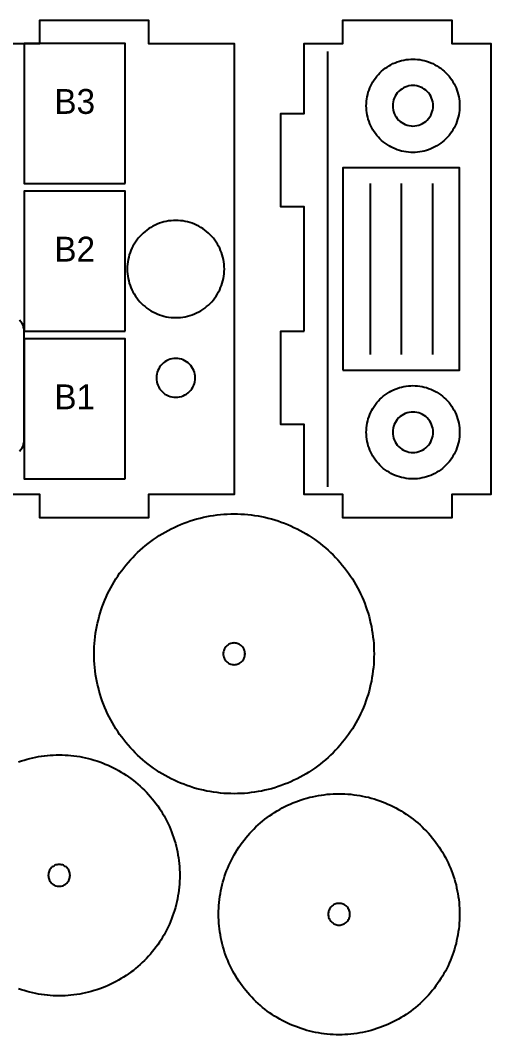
# Model space of a CAD drawing. Header units: metres. Extents: x 6 to 593, y 12 to 154.
# Drawn here: x 532.5 to 593, y 23.5 to 154 of the extents above; entities that cross this region are included whole.
import ezdxf
from ezdxf.enums import TextEntityAlignment as Align

# ---------------------------------------------------------------- set-up
doc = ezdxf.new("R2010")
doc.units = ezdxf.units.M
doc.layers.add('CORTAR', color=1, linetype='Continuous')
doc.layers.add('GRABAR', color=5, linetype='Continuous')

msp = doc.modelspace()

# ---------------------------------------------------------------- linework, layer by layer
at = {"layer": 'CORTAR'}
for points in [[(493, 93), (493, 90), (479, 90), (479, 93), (470, 93), (470, 151), (479, 151), (479, 154), (493, 154), (493, 151), (535, 151), (535, 154), (549, 154), (549, 151), (560, 151), (560, 93), (549, 93), (549, 90), (535, 90), (535, 93), (493, 93)], [(569, 114), (569, 130), (566, 130), (566, 142), (569, 142), (569, 151), (574, 151), (574, 154), (588, 154), (588, 151), (593, 151), (593, 93), (588, 93), (588, 90), (574, 90), (574, 93), (569, 93), (569, 102), (566, 102), (566, 114), (569, 114)], [(583.51, 140.45), (583.75, 140.51), (583.99, 140.6), (584.23, 140.71), (584.44, 140.84), (584.65, 140.99), (584.84, 141.16), (585.01, 141.35), (585.16, 141.56), (585.29, 141.77), (585.4, 142.01), (585.49, 142.25), (585.55, 142.49), (585.59, 142.75), (585.6, 143), (585.59, 143.25), (585.55, 143.51), (585.49, 143.75), (585.4, 143.99), (585.29, 144.23), (585.16, 144.44), (585.01, 144.65), (584.84, 144.84), (584.65, 145.01), (584.44, 145.16), (584.23, 145.29), (583.99, 145.4), (583.75, 145.49), (583.51, 145.55), (583.25, 145.59), (583, 145.6), (582.75, 145.59), (582.49, 145.55), (582.25, 145.49), (582.01, 145.4), (581.77, 145.29), (581.56, 145.16), (581.35, 145.01), (581.16, 144.84), (580.99, 144.65), (580.84, 144.44), (580.71, 144.23), (580.6, 143.99), (580.51, 143.75), (580.45, 143.51), (580.41, 143.25), (580.4, 143), (580.41, 142.75), (580.45, 142.49), (580.51, 142.25), (580.6, 142.01), (580.71, 141.77), (580.84, 141.56), (580.99, 141.35), (581.16, 141.16), (581.35, 140.99), (581.56, 140.84), (581.77, 140.71), (582.01, 140.6), (582.25, 140.51), (582.49, 140.45), (582.75, 140.41), (583, 140.4), (583.25, 140.41), (583.51, 140.45)], [(558.72, 122.61), (558.68, 122.92), (558.63, 123.22), (558.56, 123.52), (558.48, 123.81), (558.38, 124.11), (558.27, 124.39), (558.15, 124.67), (558.01, 124.95), (557.86, 125.21), (557.7, 125.47), (557.52, 125.72), (557.33, 125.96), (557.13, 126.2), (556.92, 126.42), (556.7, 126.63), (556.46, 126.83), (556.22, 127.02), (555.97, 127.2), (555.71, 127.36), (555.45, 127.51), (555.17, 127.65), (554.89, 127.77), (554.61, 127.88), (554.31, 127.98), (554.02, 128.06), (553.72, 128.13), (553.42, 128.18), (553.11, 128.22), (552.81, 128.24), (552.5, 128.25), (552.19, 128.24), (551.89, 128.22), (551.58, 128.18), (551.28, 128.13), (550.98, 128.06), (550.69, 127.98), (550.39, 127.88), (550.11, 127.77), (549.83, 127.65), (549.55, 127.51), (549.29, 127.36), (549.03, 127.2), (548.78, 127.02), (548.54, 126.83), (548.3, 126.63), (548.08, 126.42), (547.87, 126.2), (547.67, 125.96), (547.48, 125.72), (547.3, 125.47), (547.14, 125.21), (546.99, 124.95), (546.85, 124.67), (546.73, 124.39), (546.62, 124.11), (546.52, 123.81), (546.44, 123.52), (546.37, 123.22), (546.32, 122.92), (546.28, 122.61), (546.26, 122.31), (546.25, 122), (546.26, 121.69), (546.28, 121.39), (546.32, 121.08), (546.37, 120.78), (546.44, 120.48), (546.52, 120.19), (546.62, 119.89), (546.73, 119.61), (546.85, 119.33), (546.99, 119.05), (547.14, 118.79), (547.3, 118.53), (547.48, 118.28), (547.67, 118.04), (547.87, 117.8), (548.08, 117.58), (548.3, 117.37), (548.54, 117.17), (548.78, 116.98), (549.03, 116.8), (549.29, 116.64), (549.55, 116.49), (549.83, 116.35), (550.11, 116.23), (550.39, 116.12), (550.69, 116.02), (550.98, 115.94), (551.28, 115.87), (551.58, 115.82), (551.89, 115.78), (552.19, 115.76), (552.5, 115.75), (552.81, 115.76), (553.11, 115.78), (553.42, 115.82), (553.72, 115.87), (554.02, 115.94), (554.31, 116.02), (554.61, 116.12), (554.89, 116.23), (555.17, 116.35), (555.45, 116.49), (555.71, 116.64), (555.97, 116.8), (556.22, 116.98), (556.46, 117.17), (556.7, 117.37), (556.92, 117.58), (557.13, 117.8), (557.33, 118.04), (557.52, 118.28), (557.7, 118.53), (557.86, 118.79), (558.01, 119.05), (558.15, 119.33), (558.27, 119.61), (558.38, 119.89), (558.48, 120.19), (558.56, 120.48), (558.63, 120.78), (558.68, 121.08), (558.72, 121.39), (558.74, 121.69), (558.75, 122), (558.74, 122.31), (558.72, 122.61)], [(554.99, 108.25), (554.95, 108.49), (554.89, 108.73), (554.81, 108.96), (554.7, 109.18), (554.58, 109.39), (554.43, 109.59), (554.27, 109.77), (554.09, 109.93), (553.89, 110.08), (553.68, 110.2), (553.46, 110.31), (553.23, 110.39), (552.99, 110.45), (552.75, 110.49), (552.5, 110.5), (552.25, 110.49), (552.01, 110.45), (551.77, 110.39), (551.54, 110.31), (551.32, 110.2), (551.11, 110.08), (550.91, 109.93), (550.73, 109.77), (550.57, 109.59), (550.42, 109.39), (550.3, 109.18), (550.19, 108.96), (550.11, 108.73), (550.05, 108.49), (550.01, 108.25), (550, 108), (550.01, 107.75), (550.05, 107.51), (550.11, 107.27), (550.19, 107.04), (550.3, 106.82), (550.42, 106.61), (550.57, 106.41), (550.73, 106.23), (550.91, 106.07), (551.11, 105.92), (551.32, 105.8), (551.54, 105.69), (551.77, 105.61), (552.01, 105.55), (552.25, 105.51), (552.5, 105.5), (552.75, 105.51), (552.99, 105.55), (553.23, 105.61), (553.46, 105.69), (553.68, 105.8), (553.89, 105.92), (554.09, 106.07), (554.27, 106.23), (554.43, 106.41), (554.58, 106.61), (554.7, 106.82), (554.81, 107.04), (554.89, 107.27), (554.95, 107.51), (554.99, 107.75), (555, 108), (554.99, 108.25)], [(583.25, 98.41), (583.51, 98.45), (583.75, 98.51), (583.99, 98.6), (584.23, 98.71), (584.44, 98.84), (584.65, 98.99), (584.84, 99.16), (585.01, 99.35), (585.16, 99.56), (585.29, 99.77), (585.4, 100.01), (585.49, 100.25), (585.55, 100.49), (585.59, 100.75), (585.6, 101), (585.59, 101.25), (585.55, 101.51), (585.49, 101.75), (585.4, 101.99), (585.29, 102.23), (585.16, 102.44), (585.01, 102.65), (584.84, 102.84), (584.65, 103.01), (584.44, 103.16), (584.23, 103.29), (583.99, 103.4), (583.75, 103.49), (583.51, 103.55), (583.25, 103.59), (583, 103.6), (582.75, 103.59), (582.49, 103.55), (582.25, 103.49), (582.01, 103.4), (581.77, 103.29), (581.56, 103.16), (581.35, 103.01), (581.16, 102.84), (580.99, 102.65), (580.84, 102.44), (580.71, 102.23), (580.6, 101.99), (580.51, 101.75), (580.45, 101.51), (580.41, 101.25), (580.4, 101), (580.41, 100.75), (580.45, 100.49), (580.51, 100.25), (580.6, 100.01), (580.71, 99.77), (580.84, 99.56), (580.99, 99.35), (581.16, 99.16), (581.35, 98.99), (581.56, 98.84), (581.77, 98.71), (582.01, 98.6), (582.25, 98.51), (582.49, 98.45), (582.75, 98.41), (583, 98.4), (583.25, 98.41)], [(577.99, 72.06), (577.98, 71.62), (577.95, 71.18), (577.91, 70.74), (577.86, 70.3), (577.81, 69.86), (577.73, 69.42), (577.65, 68.99), (577.56, 68.56), (577.46, 68.13), (577.35, 67.7), (577.22, 67.27), (577.09, 66.85), (576.95, 66.44), (576.79, 66.02), (576.63, 65.61), (576.46, 65.21), (576.27, 64.8), (576.08, 64.41), (575.87, 64.01), (575.66, 63.63), (575.44, 63.25), (575.21, 62.87), (574.97, 62.5), (574.72, 62.14), (574.46, 61.78), (574.19, 61.43), (573.91, 61.08), (573.63, 60.74), (573.34, 60.41), (573.04, 60.09), (572.73, 59.77), (572.41, 59.46), (572.09, 59.16), (571.76, 58.87), (571.42, 58.59), (571.07, 58.31), (570.72, 58.04), (570.36, 57.78), (570, 57.53), (569.63, 57.29), (569.25, 57.06), (568.87, 56.84), (568.49, 56.63), (568.09, 56.42), (567.7, 56.23), (567.29, 56.04), (566.89, 55.87), (566.48, 55.71), (566.06, 55.55), (565.65, 55.41), (565.23, 55.28), (564.8, 55.15), (564.37, 55.04), (563.94, 54.94), (563.51, 54.85), (563.08, 54.77), (562.64, 54.69), (562.2, 54.64), (561.76, 54.59), (561.32, 54.55), (560.88, 54.52), (560.44, 54.51), (560, 54.5), (559.56, 54.51), (559.12, 54.52), (558.68, 54.55), (558.24, 54.59), (557.8, 54.64), (557.36, 54.69), (556.92, 54.77), (556.49, 54.85), (556.06, 54.94), (555.63, 55.04), (555.2, 55.15), (554.77, 55.28), (554.35, 55.41), (553.94, 55.55), (553.52, 55.71), (553.11, 55.87), (552.71, 56.04), (552.3, 56.23), (551.91, 56.42), (551.51, 56.63), (551.13, 56.84), (550.75, 57.06), (550.37, 57.29), (550, 57.53), (549.64, 57.78), (549.28, 58.04), (548.93, 58.31), (548.58, 58.59), (548.24, 58.87), (547.91, 59.16), (547.59, 59.46), (547.27, 59.77), (546.96, 60.09), (546.66, 60.41), (546.37, 60.74), (546.09, 61.08), (545.81, 61.43), (545.54, 61.78), (545.28, 62.14), (545.03, 62.5), (544.79, 62.87), (544.56, 63.25), (544.34, 63.63), (544.13, 64.01), (543.92, 64.41), (543.73, 64.8), (543.54, 65.21), (543.37, 65.61), (543.21, 66.02), (543.05, 66.44), (542.91, 66.85), (542.78, 67.27), (542.65, 67.7), (542.54, 68.13), (542.44, 68.56), (542.35, 68.99), (542.27, 69.42), (542.19, 69.86), (542.14, 70.3), (542.09, 70.74), (542.05, 71.18), (542.02, 71.62), (542.01, 72.06), (542, 72.5), (542.01, 72.94), (542.02, 73.38), (542.05, 73.82), (542.09, 74.26), (542.14, 74.7), (542.19, 75.14), (542.27, 75.58), (542.35, 76.01), (542.44, 76.44), (542.54, 76.87), (542.65, 77.3), (542.78, 77.73), (542.91, 78.15), (543.05, 78.56), (543.21, 78.98), (543.37, 79.39), (543.54, 79.79), (543.73, 80.2), (543.92, 80.59), (544.13, 80.99), (544.34, 81.37), (544.56, 81.75), (544.79, 82.13), (545.03, 82.5), (545.28, 82.86), (545.54, 83.22), (545.81, 83.57), (546.09, 83.92), (546.37, 84.26), (546.66, 84.59), (546.96, 84.91), (547.27, 85.23), (547.59, 85.54), (547.91, 85.84), (548.24, 86.13), (548.58, 86.41), (548.93, 86.69), (549.28, 86.96), (549.64, 87.22), (550, 87.47), (550.37, 87.71), (550.75, 87.94), (551.13, 88.16), (551.51, 88.37), (551.91, 88.58), (552.3, 88.77), (552.71, 88.96), (553.11, 89.13), (553.52, 89.29), (553.94, 89.45), (554.35, 89.59), (554.77, 89.72), (555.2, 89.85), (555.63, 89.96), (556.06, 90.06), (556.49, 90.15), (556.92, 90.23), (557.36, 90.31), (557.8, 90.36), (558.24, 90.41), (558.68, 90.45), (559.12, 90.48), (559.56, 90.49), (560, 90.5), (560.44, 90.49), (560.88, 90.48), (561.32, 90.45), (561.76, 90.41), (562.2, 90.36), (562.64, 90.31), (563.08, 90.23), (563.51, 90.15), (563.94, 90.06), (564.37, 89.96), (564.8, 89.85), (565.23, 89.72), (565.65, 89.59), (566.06, 89.45), (566.48, 89.29), (566.89, 89.13), (567.29, 88.96), (567.7, 88.77), (568.09, 88.58), (568.49, 88.37), (568.87, 88.16), (569.25, 87.94), (569.63, 87.71), (570, 87.47), (570.36, 87.22), (570.72, 86.96), (571.07, 86.69), (571.42, 86.41), (571.76, 86.13), (572.09, 85.84), (572.41, 85.54), (572.73, 85.23), (573.04, 84.91), (573.34, 84.59), (573.63, 84.26), (573.91, 83.92), (574.19, 83.57), (574.46, 83.22), (574.72, 82.86), (574.97, 82.5), (575.21, 82.13), (575.44, 81.75), (575.66, 81.37), (575.87, 80.99), (576.08, 80.59), (576.27, 80.2), (576.46, 79.79), (576.63, 79.39), (576.79, 78.98), (576.95, 78.56), (577.09, 78.15), (577.22, 77.73), (577.35, 77.3), (577.46, 76.87), (577.56, 76.44), (577.65, 76.01), (577.73, 75.58), (577.81, 75.14), (577.86, 74.7), (577.91, 74.26), (577.95, 73.82), (577.98, 73.38), (577.99, 72.94), (578, 72.5), (577.99, 72.06)], [(561.39, 72.64), (561.37, 72.77), (561.34, 72.91), (561.29, 73.04), (561.23, 73.16), (561.16, 73.28), (561.08, 73.39), (560.99, 73.49), (560.89, 73.58), (560.78, 73.66), (560.66, 73.73), (560.54, 73.79), (560.41, 73.84), (560.27, 73.87), (560.14, 73.89), (560, 73.9), (559.86, 73.89), (559.73, 73.87), (559.59, 73.84), (559.46, 73.79), (559.34, 73.73), (559.22, 73.66), (559.11, 73.58), (559.01, 73.49), (558.92, 73.39), (558.84, 73.28), (558.77, 73.16), (558.71, 73.04), (558.66, 72.91), (558.63, 72.77), (558.61, 72.64), (558.6, 72.5), (558.61, 72.36), (558.63, 72.23), (558.66, 72.09), (558.71, 71.96), (558.77, 71.84), (558.84, 71.72), (558.92, 71.61), (559.01, 71.51), (559.11, 71.42), (559.22, 71.34), (559.34, 71.27), (559.46, 71.21), (559.59, 71.16), (559.73, 71.13), (559.86, 71.11), (560, 71.1), (560.14, 71.11), (560.27, 71.13), (560.41, 71.16), (560.54, 71.21), (560.66, 71.27), (560.78, 71.34), (560.89, 71.42), (560.99, 71.51), (561.08, 71.61), (561.16, 71.72), (561.23, 71.84), (561.29, 71.96), (561.34, 72.09), (561.37, 72.23), (561.39, 72.36), (561.4, 72.5), (561.39, 72.64)], [(589, 38.62), (588.98, 38.24), (588.96, 37.86), (588.93, 37.48), (588.88, 37.1), (588.83, 36.73), (588.77, 36.35), (588.7, 35.98), (588.62, 35.6), (588.54, 35.23), (588.44, 34.87), (588.33, 34.5), (588.22, 34.14), (588.09, 33.78), (587.96, 33.42), (587.82, 33.07), (587.67, 32.72), (587.51, 32.37), (587.34, 32.03), (587.17, 31.69), (586.99, 31.36), (586.79, 31.03), (586.6, 30.71), (586.39, 30.39), (586.17, 30.07), (585.95, 29.77), (585.72, 29.46), (585.48, 29.17), (585.24, 28.88), (584.98, 28.59), (584.73, 28.31), (584.46, 28.04), (584.19, 27.77), (583.91, 27.52), (583.62, 27.26), (583.33, 27.02), (583.04, 26.78), (582.73, 26.55), (582.43, 26.33), (582.11, 26.11), (581.79, 25.9), (581.47, 25.71), (581.14, 25.51), (580.81, 25.33), (580.47, 25.16), (580.13, 24.99), (579.78, 24.83), (579.43, 24.68), (579.08, 24.54), (578.72, 24.41), (578.36, 24.28), (578, 24.17), (577.63, 24.06), (577.27, 23.96), (576.9, 23.88), (576.52, 23.8), (576.15, 23.73), (575.77, 23.67), (575.4, 23.62), (575.02, 23.57), (574.64, 23.54), (574.26, 23.52), (573.88, 23.5), (573.5, 23.5), (573.12, 23.5), (572.74, 23.52), (572.36, 23.54), (571.98, 23.57), (571.6, 23.62), (571.23, 23.67), (570.85, 23.73), (570.48, 23.8), (570.1, 23.88), (569.73, 23.96), (569.37, 24.06), (569, 24.17), (568.64, 24.28), (568.28, 24.41), (567.92, 24.54), (567.57, 24.68), (567.22, 24.83), (566.87, 24.99), (566.53, 25.16), (566.19, 25.33), (565.86, 25.51), (565.53, 25.71), (565.21, 25.9), (564.89, 26.11), (564.57, 26.33), (564.27, 26.55), (563.96, 26.78), (563.67, 27.02), (563.38, 27.26), (563.09, 27.52), (562.81, 27.77), (562.54, 28.04), (562.27, 28.31), (562.02, 28.59), (561.76, 28.88), (561.52, 29.17), (561.28, 29.46), (561.05, 29.77), (560.83, 30.07), (560.61, 30.39), (560.4, 30.71), (560.21, 31.03), (560.01, 31.36), (559.83, 31.69), (559.66, 32.03), (559.49, 32.37), (559.33, 32.72), (559.18, 33.07), (559.04, 33.42), (558.91, 33.78), (558.78, 34.14), (558.67, 34.5), (558.56, 34.87), (558.46, 35.23), (558.38, 35.6), (558.3, 35.98), (558.23, 36.35), (558.17, 36.73), (558.12, 37.1), (558.07, 37.48), (558.04, 37.86), (558.02, 38.24), (558, 38.62), (558, 39), (558, 39.38), (558.02, 39.76), (558.04, 40.14), (558.07, 40.52), (558.12, 40.9), (558.17, 41.27), (558.23, 41.65), (558.3, 42.02), (558.38, 42.4), (558.46, 42.77), (558.56, 43.13), (558.67, 43.5), (558.78, 43.86), (558.91, 44.22), (559.04, 44.58), (559.18, 44.93), (559.33, 45.28), (559.49, 45.63), (559.66, 45.97), (559.83, 46.31), (560.01, 46.64), (560.21, 46.97), (560.4, 47.29), (560.61, 47.61), (560.83, 47.93), (561.05, 48.23), (561.28, 48.54), (561.52, 48.83), (561.76, 49.12), (562.02, 49.41), (562.27, 49.69), (562.54, 49.96), (562.81, 50.23), (563.09, 50.48), (563.38, 50.74), (563.67, 50.98), (563.96, 51.22), (564.27, 51.45), (564.57, 51.67), (564.89, 51.89), (565.21, 52.1), (565.53, 52.29), (565.86, 52.49), (566.19, 52.67), (566.53, 52.84), (566.87, 53.01), (567.22, 53.17), (567.57, 53.32), (567.92, 53.46), (568.28, 53.59), (568.64, 53.72), (569, 53.83), (569.37, 53.94), (569.73, 54.04), (570.1, 54.12), (570.48, 54.2), (570.85, 54.27), (571.23, 54.33), (571.6, 54.38), (571.98, 54.43), (572.36, 54.46), (572.74, 54.48), (573.12, 54.5), (573.5, 54.5), (573.88, 54.5), (574.26, 54.48), (574.64, 54.46), (575.02, 54.43), (575.4, 54.38), (575.77, 54.33), (576.15, 54.27), (576.52, 54.2), (576.9, 54.12), (577.27, 54.04), (577.63, 53.94), (578, 53.83), (578.36, 53.72), (578.72, 53.59), (579.08, 53.46), (579.43, 53.32), (579.78, 53.17), (580.13, 53.01), (580.47, 52.84), (580.81, 52.67), (581.14, 52.49), (581.47, 52.29), (581.79, 52.1), (582.11, 51.89), (582.43, 51.67), (582.73, 51.45), (583.04, 51.22), (583.33, 50.98), (583.62, 50.74), (583.91, 50.48), (584.19, 50.23), (584.46, 49.96), (584.73, 49.69), (584.98, 49.41), (585.24, 49.12), (585.48, 48.83), (585.72, 48.54), (585.95, 48.23), (586.17, 47.93), (586.39, 47.61), (586.6, 47.29), (586.79, 46.97), (586.99, 46.64), (587.17, 46.31), (587.34, 45.97), (587.51, 45.63), (587.67, 45.28), (587.82, 44.93), (587.96, 44.58), (588.09, 44.22), (588.22, 43.86), (588.33, 43.5), (588.44, 43.13), (588.54, 42.77), (588.62, 42.4), (588.7, 42.02), (588.77, 41.65), (588.83, 41.27), (588.88, 40.9), (588.93, 40.52), (588.96, 40.14), (588.98, 39.76), (589, 39.38), (589, 39), (589, 38.62)], [(538.89, 44.14), (538.87, 44.27), (538.84, 44.41), (538.79, 44.54), (538.73, 44.66), (538.66, 44.78), (538.58, 44.89), (538.49, 44.99), (538.39, 45.08), (538.28, 45.16), (538.16, 45.23), (538.04, 45.29), (537.91, 45.34), (537.77, 45.37), (537.64, 45.39), (537.5, 45.4), (537.36, 45.39), (537.23, 45.37), (537.09, 45.34), (536.96, 45.29), (536.84, 45.23), (536.72, 45.16), (536.61, 45.08), (536.51, 44.99), (536.42, 44.89), (536.34, 44.78), (536.27, 44.66), (536.21, 44.54), (536.16, 44.41), (536.13, 44.27), (536.11, 44.14), (536.1, 44), (536.11, 43.86), (536.13, 43.73), (536.16, 43.59), (536.21, 43.46), (536.27, 43.34), (536.34, 43.22), (536.42, 43.11), (536.51, 43.01), (536.61, 42.92), (536.72, 42.84), (536.84, 42.77), (536.96, 42.71), (537.09, 42.66), (537.23, 42.63), (537.36, 42.61), (537.5, 42.6), (537.64, 42.61), (537.77, 42.63), (537.91, 42.66), (538.04, 42.71), (538.16, 42.77), (538.28, 42.84), (538.39, 42.92), (538.49, 43.01), (538.58, 43.11), (538.66, 43.22), (538.73, 43.34), (538.79, 43.46), (538.84, 43.59), (538.87, 43.73), (538.89, 43.86), (538.9, 44), (538.89, 44.14)], [(574.89, 39.14), (574.87, 39.27), (574.84, 39.41), (574.79, 39.54), (574.73, 39.66), (574.66, 39.78), (574.58, 39.89), (574.49, 39.99), (574.39, 40.08), (574.28, 40.16), (574.16, 40.23), (574.04, 40.29), (573.91, 40.34), (573.77, 40.37), (573.64, 40.39), (573.5, 40.4), (573.36, 40.39), (573.23, 40.37), (573.09, 40.34), (572.96, 40.29), (572.84, 40.23), (572.72, 40.16), (572.61, 40.08), (572.51, 39.99), (572.42, 39.89), (572.34, 39.78), (572.27, 39.66), (572.21, 39.54), (572.16, 39.41), (572.13, 39.27), (572.11, 39.14), (572.1, 39), (572.11, 38.86), (572.13, 38.73), (572.16, 38.59), (572.21, 38.46), (572.27, 38.34), (572.34, 38.22), (572.42, 38.11), (572.51, 38.01), (572.61, 37.92), (572.72, 37.84), (572.84, 37.77), (572.96, 37.71), (573.09, 37.66), (573.23, 37.63), (573.36, 37.61), (573.5, 37.6), (573.64, 37.61), (573.77, 37.63), (573.91, 37.66), (574.04, 37.71), (574.16, 37.77), (574.28, 37.84), (574.39, 37.92), (574.49, 38.01), (574.58, 38.11), (574.66, 38.22), (574.73, 38.34), (574.79, 38.46), (574.84, 38.59), (574.87, 38.73), (574.89, 38.86), (574.9, 39), (574.89, 39.14)]]:
    msp.add_lwpolyline(points, close=True, dxfattribs=at)
for points in [[(532.41, 98.59), (532.59, 98.78), (532.73, 99), (532.85, 99.23), (532.93, 99.48), (532.98, 99.74), (533, 100), (533, 114), (532.98, 114.26), (532.93, 114.52), (532.93, 114.52), (532.85, 114.77), (532.73, 115), (532.59, 115.22), (532.41, 115.41)], [(532.28, 58.59), (532.64, 58.72), (533, 58.83), (533.37, 58.94), (533.73, 59.04), (534.1, 59.12), (534.48, 59.2), (534.85, 59.27), (535.23, 59.33), (535.6, 59.38), (535.98, 59.43), (536.36, 59.46), (536.74, 59.48), (537.12, 59.5), (537.5, 59.5), (537.88, 59.5), (538.26, 59.48), (538.64, 59.46), (539.02, 59.43), (539.4, 59.38), (539.77, 59.33), (540.15, 59.27), (540.52, 59.2), (540.9, 59.12), (541.27, 59.04), (541.63, 58.94), (542, 58.83), (542.36, 58.72), (542.72, 58.59), (543.08, 58.46), (543.43, 58.32), (543.78, 58.17), (544.13, 58.01), (544.47, 57.84), (544.81, 57.67), (545.14, 57.49), (545.47, 57.29), (545.79, 57.1), (546.11, 56.89), (546.43, 56.67), (546.73, 56.45), (547.04, 56.22), (547.33, 55.98), (547.62, 55.74), (547.91, 55.48), (548.19, 55.23), (548.46, 54.96), (548.73, 54.69), (548.98, 54.41), (549.24, 54.12), (549.48, 53.83), (549.72, 53.54), (549.95, 53.23), (550.17, 52.93), (550.39, 52.61), (550.6, 52.29), (550.79, 51.97), (550.99, 51.64), (551.17, 51.31), (551.34, 50.97), (551.51, 50.63), (551.67, 50.28), (551.82, 49.93), (551.96, 49.58), (552.09, 49.22), (552.22, 48.86), (552.33, 48.5), (552.44, 48.13), (552.54, 47.77), (552.62, 47.4), (552.7, 47.02), (552.77, 46.65), (552.83, 46.27), (552.88, 45.9), (552.93, 45.52), (552.96, 45.14), (552.98, 44.76), (553, 44.38), (553, 44), (553, 43.62), (553, 43.62), (552.98, 43.24), (552.96, 42.86), (552.93, 42.48), (552.88, 42.1), (552.83, 41.73), (552.77, 41.35), (552.7, 40.98), (552.62, 40.6), (552.54, 40.23), (552.44, 39.87), (552.33, 39.5), (552.22, 39.14), (552.09, 38.78), (551.96, 38.42), (551.82, 38.07), (551.67, 37.72), (551.51, 37.37), (551.34, 37.03), (551.17, 36.69), (550.99, 36.36), (550.79, 36.03), (550.6, 35.71), (550.39, 35.39), (550.17, 35.07), (549.95, 34.77), (549.72, 34.46), (549.48, 34.17), (549.24, 33.88), (548.98, 33.59), (548.73, 33.31), (548.46, 33.04), (548.19, 32.77), (547.91, 32.52), (547.62, 32.26), (547.33, 32.02), (547.04, 31.78), (546.73, 31.55), (546.43, 31.33), (546.11, 31.11), (545.79, 30.9), (545.47, 30.71), (545.14, 30.51), (544.81, 30.33), (544.47, 30.16), (544.13, 29.99), (543.78, 29.83), (543.43, 29.68), (543.08, 29.54), (542.72, 29.41), (542.36, 29.28), (542, 29.17), (541.63, 29.06), (541.27, 28.96), (540.9, 28.88), (540.52, 28.8), (540.15, 28.73), (539.77, 28.67), (539.4, 28.62), (539.02, 28.57), (538.64, 28.54), (538.26, 28.52), (537.88, 28.5), (537.5, 28.5), (537.12, 28.5), (536.74, 28.52), (536.36, 28.54), (535.98, 28.57), (535.6, 28.62), (535.23, 28.67), (534.85, 28.73), (534.48, 28.8), (534.1, 28.88), (533.73, 28.96), (533.37, 29.06), (533, 29.17), (532.64, 29.28), (532.28, 29.41)]]:
    msp.add_lwpolyline(points, dxfattribs=at)
at = {"layer": 'GRABAR'}
for points in [[(546, 133), (546, 151), (533, 151), (533, 133), (546, 133)], [(583, 137), (582.71, 137.01), (582.41, 137.03), (582.12, 137.06), (581.83, 137.12), (581.54, 137.18), (581.26, 137.26), (580.98, 137.35), (580.7, 137.46), (580.43, 137.58), (580.17, 137.71), (579.92, 137.85), (579.67, 138.01), (579.43, 138.18), (579.19, 138.36), (578.97, 138.55), (578.76, 138.76), (578.55, 138.97), (578.36, 139.19), (578.18, 139.43), (578.01, 139.67), (577.85, 139.92), (577.71, 140.17), (577.58, 140.43), (577.46, 140.7), (577.35, 140.98), (577.26, 141.26), (577.18, 141.54), (577.12, 141.83), (577.06, 142.12), (577.03, 142.41), (577.01, 142.71), (577, 143), (577.01, 143.29), (577.03, 143.59), (577.06, 143.88), (577.12, 144.17), (577.18, 144.46), (577.26, 144.74), (577.35, 145.02), (577.46, 145.3), (577.58, 145.57), (577.71, 145.83), (577.85, 146.08), (578.01, 146.33), (578.18, 146.57), (578.36, 146.81), (578.55, 147.03), (578.76, 147.24), (578.97, 147.45), (579.19, 147.64), (579.43, 147.82), (579.67, 147.99), (579.92, 148.15), (580.17, 148.29), (580.43, 148.42), (580.7, 148.54), (580.98, 148.65), (581.26, 148.74), (581.54, 148.82), (581.83, 148.88), (582.12, 148.94), (582.41, 148.97), (582.71, 148.99), (583, 149), (583.29, 148.99), (583.59, 148.97), (583.88, 148.94), (584.17, 148.88), (584.46, 148.82), (584.74, 148.74), (585.02, 148.65), (585.3, 148.54), (585.57, 148.42), (585.83, 148.29), (586.08, 148.15), (586.33, 147.99), (586.57, 147.82), (586.81, 147.64), (587.03, 147.45), (587.24, 147.24), (587.45, 147.03), (587.64, 146.81), (587.82, 146.57), (587.99, 146.33), (588.15, 146.08), (588.29, 145.83), (588.42, 145.57), (588.54, 145.3), (588.65, 145.02), (588.74, 144.74), (588.82, 144.46), (588.88, 144.17), (588.94, 143.88), (588.97, 143.59), (588.99, 143.29), (589, 143), (588.99, 142.71), (588.97, 142.41), (588.94, 142.12), (588.88, 141.83), (588.82, 141.54), (588.74, 141.26), (588.65, 140.98), (588.54, 140.7), (588.42, 140.43), (588.29, 140.17), (588.15, 139.92), (587.99, 139.67), (587.82, 139.43), (587.64, 139.19), (587.45, 138.97), (587.24, 138.76), (587.03, 138.55), (586.81, 138.36), (586.57, 138.18), (586.33, 138.01), (586.08, 137.85), (585.83, 137.71), (585.57, 137.58), (585.3, 137.46), (585.02, 137.35), (584.74, 137.26), (584.46, 137.18), (584.17, 137.12), (583.88, 137.06), (583.59, 137.03), (583.29, 137.01), (583, 137)], [(574, 109), (589, 109), (589, 135), (574, 135), (574, 109)], [(546, 114), (546, 132), (533, 132), (533, 114), (546, 114)], [(546, 95), (546, 113), (533, 113), (533, 95), (546, 95)], [(583, 95), (582.71, 95.01), (582.41, 95.03), (582.12, 95.06), (581.83, 95.12), (581.54, 95.18), (581.26, 95.26), (580.98, 95.35), (580.7, 95.46), (580.43, 95.58), (580.17, 95.71), (579.92, 95.85), (579.67, 96.01), (579.43, 96.18), (579.19, 96.36), (578.97, 96.55), (578.76, 96.76), (578.55, 96.97), (578.36, 97.19), (578.18, 97.43), (578.01, 97.67), (577.85, 97.92), (577.71, 98.17), (577.58, 98.43), (577.46, 98.7), (577.35, 98.98), (577.26, 99.26), (577.18, 99.54), (577.12, 99.83), (577.06, 100.12), (577.03, 100.41), (577.01, 100.71), (577, 101), (577.01, 101.29), (577.03, 101.59), (577.06, 101.88), (577.12, 102.17), (577.18, 102.46), (577.26, 102.74), (577.35, 103.02), (577.46, 103.3), (577.58, 103.57), (577.71, 103.83), (577.85, 104.08), (578.01, 104.33), (578.18, 104.57), (578.36, 104.81), (578.55, 105.03), (578.76, 105.24), (578.97, 105.45), (579.19, 105.64), (579.43, 105.82), (579.67, 105.99), (579.92, 106.15), (580.17, 106.29), (580.43, 106.42), (580.7, 106.54), (580.98, 106.65), (581.26, 106.74), (581.54, 106.82), (581.83, 106.88), (582.12, 106.94), (582.41, 106.97), (582.71, 106.99), (583, 107), (583.29, 106.99), (583.59, 106.97), (583.88, 106.94), (584.17, 106.88), (584.46, 106.82), (584.74, 106.74), (585.02, 106.65), (585.3, 106.54), (585.57, 106.42), (585.83, 106.29), (586.08, 106.15), (586.33, 105.99), (586.57, 105.82), (586.81, 105.64), (587.03, 105.45), (587.24, 105.24), (587.45, 105.03), (587.64, 104.81), (587.82, 104.57), (587.99, 104.33), (588.15, 104.08), (588.29, 103.83), (588.42, 103.57), (588.54, 103.3), (588.65, 103.02), (588.74, 102.74), (588.82, 102.46), (588.88, 102.17), (588.94, 101.88), (588.97, 101.59), (588.99, 101.29), (589, 101), (588.99, 100.71), (588.97, 100.41), (588.94, 100.12), (588.88, 99.83), (588.82, 99.54), (588.74, 99.26), (588.65, 98.98), (588.54, 98.7), (588.42, 98.43), (588.29, 98.17), (588.15, 97.92), (587.99, 97.67), (587.82, 97.43), (587.64, 97.19), (587.45, 96.97), (587.24, 96.76), (587.03, 96.55), (586.81, 96.36), (586.57, 96.18), (586.33, 96.01), (586.08, 95.85), (585.83, 95.71), (585.57, 95.58), (585.3, 95.46), (585.02, 95.35), (584.74, 95.26), (584.46, 95.18), (584.17, 95.12), (583.88, 95.06), (583.59, 95.03), (583.29, 95.01), (583, 95)]]:
    msp.add_lwpolyline(points, close=True, dxfattribs=at)
for points in [[(572, 150), (572, 94)], [(577.5, 133), (577.5, 111)], [(581.5, 133), (581.5, 111)], [(585.5, 133), (585.5, 111)]]:
    msp.add_lwpolyline(points, dxfattribs=at)

# ---------------------------------------------------------------- texts
for s, p in [('B3', (539.5, 141)), ('B2', (539.5, 122)), ('B1', (539.5, 103))]:
    msp.add_text(s, height=3.2, dxfattribs=at).set_placement(p, align=Align.BOTTOM_CENTER)

doc.saveas('drawing.dxf')
